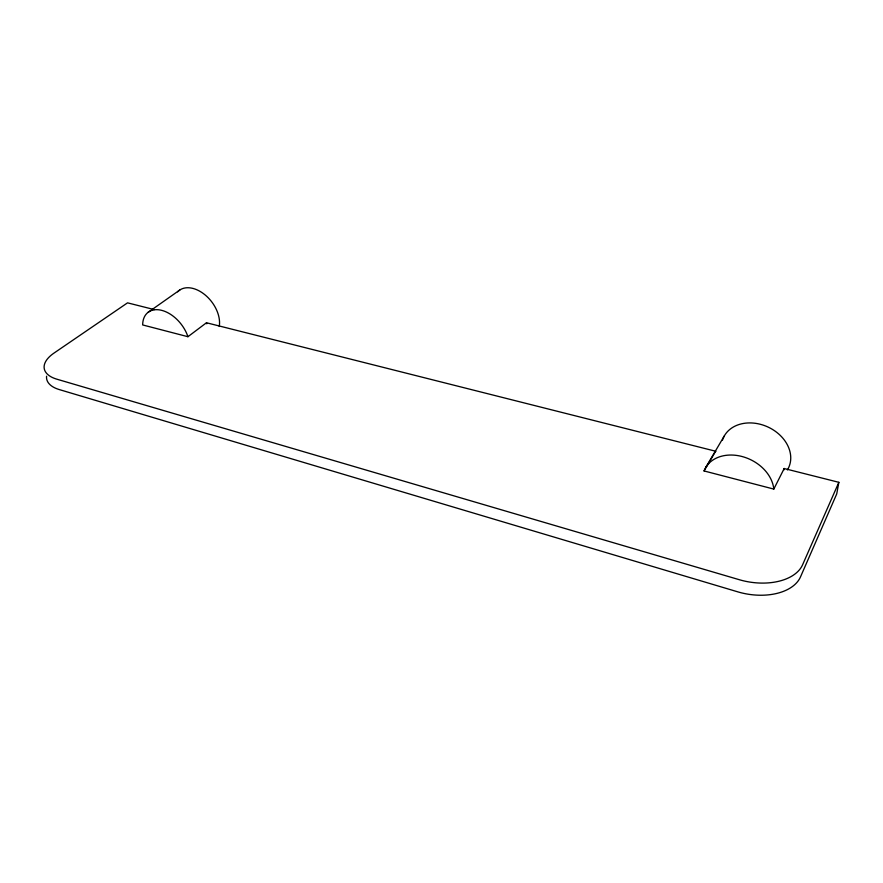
<?xml version="1.0" encoding="UTF-8"?>
<svg xmlns="http://www.w3.org/2000/svg" width="883" height="883" viewBox="0 0 883 883"><rect width="100%" height="100%" fill="white"/><g stroke="black" fill="none" stroke-linecap="round" stroke-linejoin="round"><path stroke-width="1.32" d="M784.027 468.487L838.85 482.317L836.72 493.939L800.539 576.82A50.287 30.618 9.9 0 1 737.724 591.831L59.304 389.58A38.466 18.609 -10.6 0 1 46.578 376.224M838.85 482.317L802.603 564.756A50.629 30.464 9.6 0 1 739.38 579.734L56.92 379.204A38.664 18.455 -10.5 0 1 53.962 353.112L127.538 302.847L154.282 309.591M715.649 451.224L704.049 470.948L773.806 489.083L784.181 468.52A36.391 28.322 25 0 1 784.259 469.734M705.738 467.46L724.237 436.047M187.936 336.71A29.393 18.863 51.9 0 0 161.81 310.375A29.393 18.863 51.9 0 0 142.671 324.944L187.936 336.71L206.467 322.759L715.837 451.279M148.002 312.416L179.922 289.922M206.467 322.759A28.896 18.907 52.1 0 1 206.777 323.796M177.626 291.832A28.565 18.907 52.3 0 1 205.176 294.977A28.565 18.907 52.3 0 1 219.249 326.467M704.049 470.948A37.152 28.499 25.8 0 1 741.886 456.467A37.152 28.499 25.8 0 1 773.806 489.083M722.482 440.076A35.894 28.179 24.5 0 1 767.901 426.986A35.894 28.179 24.5 0 1 787.393 469.933"/></g></svg>
